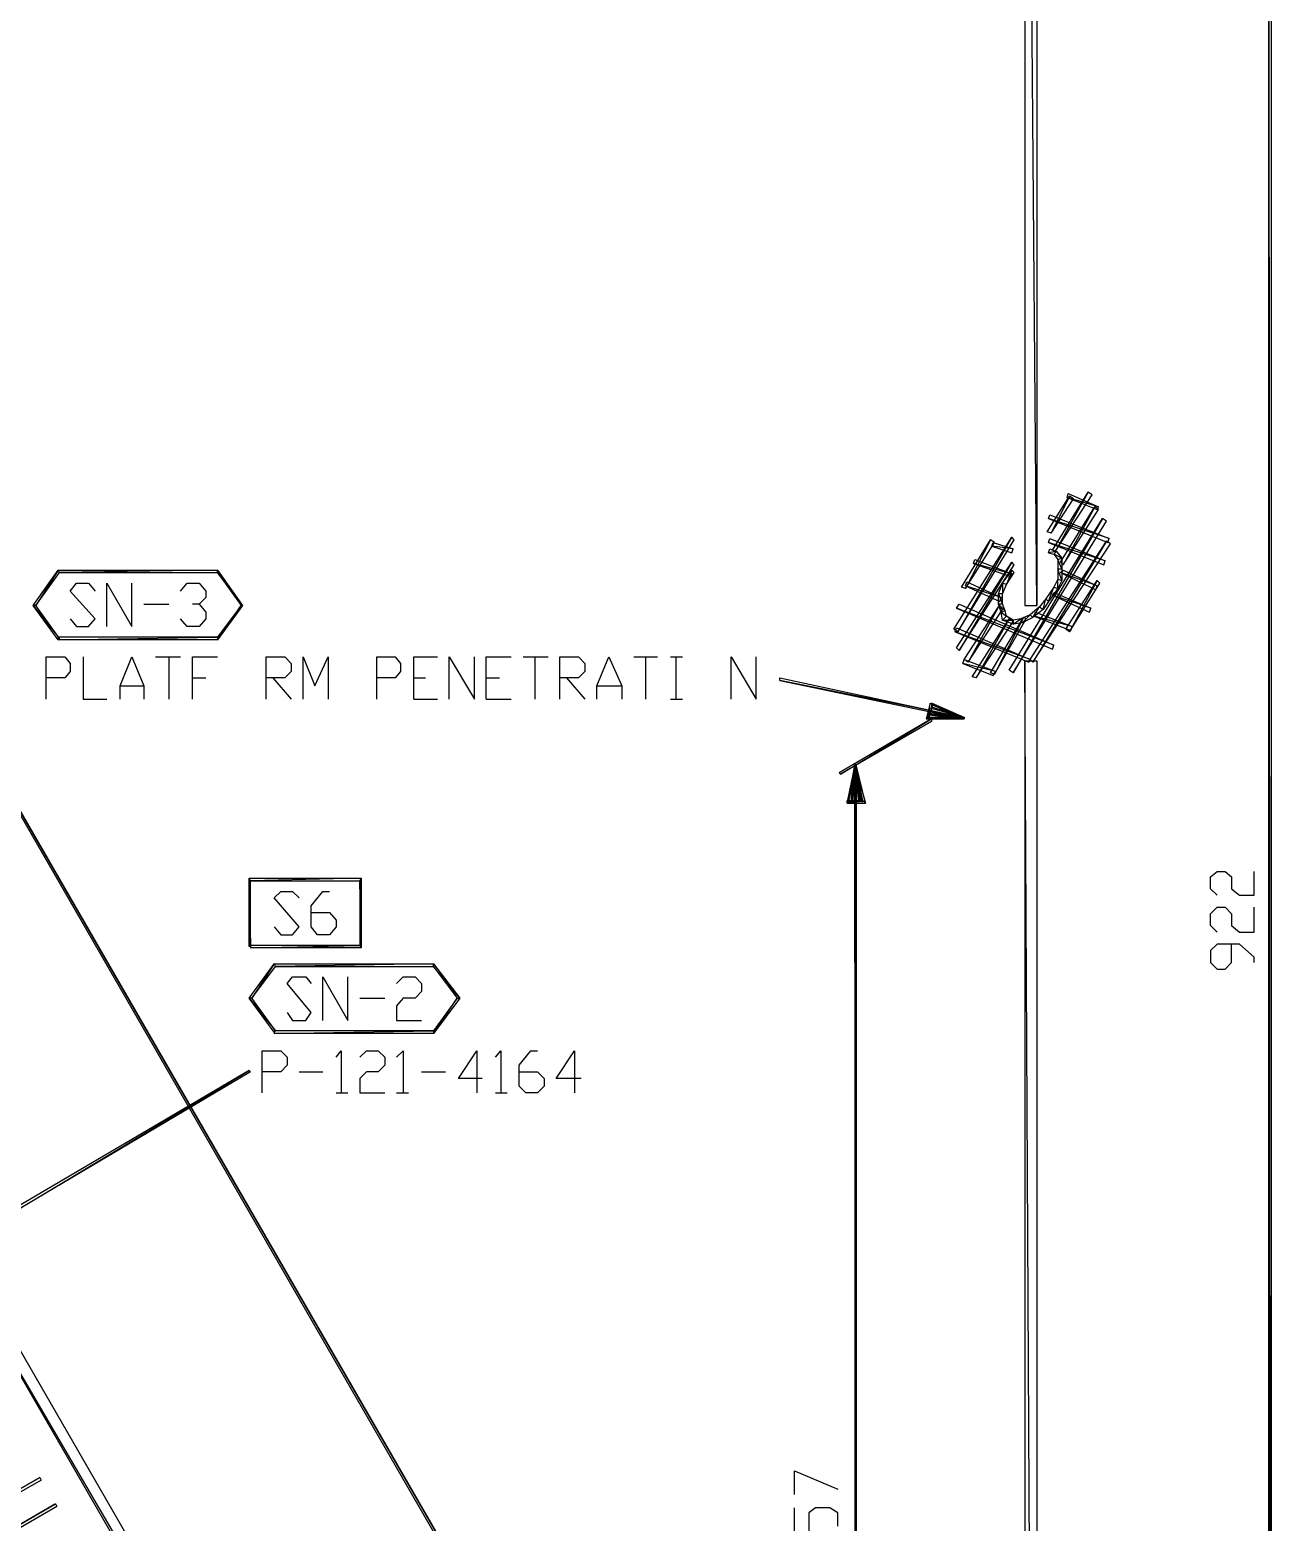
# Model space of a CAD drawing. Header units: millimetres. Extents: x 43 to 784, y -702 to -31.
# Drawn here: x 573.6 to 686.7, y -527.6 to -391.6 of the extents above; entities that cross this region are included whole.
import ezdxf

# ---------------------------------------------------------------- set-up
doc = ezdxf.new("R2010")
doc.units = ezdxf.units.MM
doc.layers.add('PDF_LINES', color=4, linetype='Continuous')

msp = doc.modelspace()

# ---------------------------------------------------------------- linework, layer by layer
at = {"layer": 'PDF_LINES'}
for p, q in [((454.6, -258.28), (686.68, -660.28)), ((454.6, -258.28), (686.68, -660.28)), ((686.44, -660.4), (454.6, -258.28)), ((686.68, -660.28), (454.72, -258.28)), ((686.68, -647.92), (686.44, -293.56)), ((686.44, -293.56), (686.44, -647.92)), ((686.68, -647.92), (686.44, -293.56)), ((686.68, -293.56), (686.68, -647.92)), ((665.32, -444.04), (664.24, -311.44)), ((664.24, -311.44), (664.24, -444.04)), ((665.32, -444.04), (664.24, -311.44)), ((665.32, -311.44), (665.32, -444.04)), ((666.76, -439), (670, -433.72)), ((670, -433.72), (667, -439.12)), ((670, -433.72), (667, -439.12)), ((670.36, -433.96), (670, -433.72)), ((666.28, -437.32), (668.32, -434.08)), ((668.32, -434.08), (666.64, -437.44)), ((668.32, -434.08), (666.64, -437.44)), ((666.64, -437.44), (668.68, -434.32)), ((667, -439.12), (670.36, -433.96)), ((667.48, -440.08), (670.6, -435.04)), ((670.6, -435.04), (667.72, -440.32)), ((670.6, -435.04), (667.72, -440.32)), ((668.08, -434.2), (668.2, -433.84)), ((670.96, -435.04), (668.08, -434.2)), ((668.08, -434.2), (670.84, -435.28)), ((670.96, -435.04), (668.08, -434.2)), ((668.2, -433.84), (670.96, -435.04)), ((668.68, -434.32), (668.32, -434.08)), ((670.96, -435.28), (670.6, -435.04)), ((670.84, -435.28), (670.96, -435.04)), ((662.8, -449.92), (671.32, -436.12)), ((671.32, -436.12), (663.16, -450.16)), ((671.32, -436.12), (663.16, -450.16)), ((663.16, -450.16), (671.68, -436.36)), ((666.4, -436.12), (666.52, -435.76)), ((671.92, -437.92), (666.4, -436.12)), ((666.4, -436.12), (671.8, -438.28)), ((671.92, -437.92), (666.4, -436.12)), ((666.52, -435.76), (671.92, -437.92)), ((667.72, -440.32), (670.96, -435.28)), ((671.68, -436.36), (671.32, -436.12)), ((657.76, -446.2), (663.04, -437.8)), ((663.04, -437.8), (658.12, -446.44)), ((663.04, -437.8), (658.12, -446.44)), ((663.28, -438.04), (663.04, -437.8)), ((666.64, -437.44), (666.28, -437.32)), ((658.12, -446.44), (663.28, -438.04)), ((658.48, -442.36), (661.12, -438.04)), ((661.12, -438.04), (658.84, -442.48)), ((661.12, -438.04), (658.84, -442.48)), ((658.84, -442.48), (661.48, -438.28)), ((661.48, -438.28), (661.12, -438.04)), ((661.24, -438.64), (661.36, -438.28)), ((663.16, -438.88), (661.24, -438.64)), ((661.24, -438.64), (663.04, -439.24)), ((663.16, -438.88), (661.24, -438.64)), ((661.36, -438.28), (663.16, -438.88)), ((663.04, -439.24), (663.16, -438.88)), ((664.72, -448.96), (671.68, -438.16)), ((671.68, -438.16), (664.96, -449.2)), ((671.68, -438.16), (664.96, -449.2)), ((664.96, -449.2), (672.04, -438.4)), ((666.4, -438.28), (666.52, -437.92)), ((671.56, -439.96), (666.4, -438.28)), ((666.4, -438.28), (671.44, -440.32)), ((671.56, -439.96), (666.4, -438.28)), ((666.4, -439.24), (666.52, -438.88)), ((667.12, -439.12), (666.4, -439.24)), ((667.12, -439.12), (666.4, -439.24)), ((666.52, -437.92), (671.56, -439.96)), ((666.52, -438.88), (667.12, -439.12)), ((666.52, -439), (666.52, -439)), ((667, -439.12), (666.76, -439)), ((666.88, -439.36), (667.12, -439.12)), ((666.88, -439.36), (667.12, -439.12)), ((667.12, -439.12), (667.6, -439.72)), ((672.04, -438.4), (671.68, -438.16)), ((671.8, -438.28), (671.92, -437.92)), ((658, -447.88), (663.04, -440.08)), ((663.04, -440.08), (658.24, -448.12)), ((663.04, -440.08), (658.24, -448.12)), ((658.24, -448.12), (663.28, -440.32)), ((659.56, -440.2), (659.68, -439.84)), ((663.04, -441.16), (659.56, -440.2)), ((659.56, -440.2), (662.92, -441.4)), ((663.04, -441.16), (659.56, -440.2)), ((659.68, -439.84), (663.04, -441.16)), ((663.28, -440.32), (663.04, -440.08)), ((666.4, -439.24), (666.88, -439.36)), ((667.6, -439.72), (666.88, -439.36)), ((666.88, -439.36), (667.24, -439.84)), ((667.6, -439.72), (666.88, -439.36)), ((667.24, -439.84), (667.6, -439.72)), ((667.24, -439.84), (667.6, -439.72)), ((667.6, -440.68), (667.24, -439.84)), ((667.24, -439.84), (667.24, -440.68)), ((667.6, -440.68), (667.24, -439.84)), ((667.72, -440.32), (667.48, -440.08)), ((667.6, -439.72), (667.6, -440.68)), ((671.44, -440.32), (671.56, -439.96)), ((573.88, -444.04), (576.16, -440.8)), ((576.16, -440.8), (574.12, -444.04)), ((576.16, -440.8), (574.12, -444.04)), ((574.12, -444.04), (576.28, -441.04)), ((576.28, -441.04), (576.16, -440.8)), ((576.16, -440.8), (590.68, -440.8)), ((576.28, -441.04), (576.16, -440.8)), ((590.68, -440.8), (576.28, -441.04)), ((590.68, -440.8), (576.28, -441.04)), ((576.28, -441.04), (590.68, -441.04)), ((590.68, -441.04), (590.68, -440.8)), ((590.68, -440.8), (592.96, -444.04)), ((590.68, -441.04), (590.68, -440.8)), ((592.96, -444.04), (590.68, -441.04)), ((590.68, -441.04), (592.84, -444.04)), ((592.96, -444.04), (590.68, -441.04)), ((658.84, -442.24), (658.96, -441.88)), ((658.96, -441.88), (662.08, -443.32)), ((662.2, -442), (663.04, -440.8)), ((663.04, -440.8), (662.56, -442.12)), ((663.04, -440.8), (662.56, -442.12)), ((662.56, -442.12), (663.28, -441.04)), ((662.92, -441.4), (663.04, -441.16)), ((663.28, -441.04), (663.04, -440.8)), ((667.24, -441.64), (666.88, -442.36)), ((667.6, -441.76), (667.24, -440.68)), ((667.24, -440.68), (667.24, -441.64)), ((667.6, -441.76), (667.24, -440.68)), ((667.24, -440.68), (667.6, -440.68)), ((667.24, -440.68), (667.6, -440.68)), ((667.24, -442.48), (667.24, -441.64)), ((667.24, -442.48), (667.24, -441.64)), ((667.24, -441.64), (667.6, -441.76)), ((667.24, -441.64), (667.6, -441.76)), ((667.6, -441.76), (667.24, -442.48)), ((667.48, -441.04), (667.72, -440.8)), ((670.84, -442.24), (667.48, -441.04)), ((667.48, -441.04), (670.72, -442.6)), ((670.84, -442.24), (667.48, -441.04)), ((667.6, -440.68), (667.6, -441.76)), ((667.72, -440.8), (670.84, -442.24)), ((667.96, -446.2), (670.84, -441.76)), ((670.84, -441.76), (668.32, -446.44)), ((670.84, -441.76), (668.32, -446.44)), ((671.08, -442), (670.84, -441.76)), ((577.24, -442.72), (577.84, -442)), ((579.52, -445.24), (577.24, -442.72)), ((577.84, -442), (578.92, -442)), ((578.92, -442), (579.52, -442.72)), ((580.6, -445.96), (580.6, -442)), ((580.6, -442), (582.88, -445.96)), ((582.88, -445.96), (582.88, -442)), ((587.32, -442.72), (587.92, -442)), ((587.92, -442), (589, -442)), ((589, -442), (589.6, -442.72)), ((589.6, -442.72), (589.6, -443.32)), ((658.84, -442.48), (658.48, -442.36)), ((662.08, -443.32), (658.84, -442.24)), ((658.84, -442.24), (661.96, -443.68)), ((662.08, -443.32), (658.84, -442.24)), ((661.84, -442.96), (662.2, -442)), ((662.2, -442.96), (661.84, -442.96)), ((662.2, -442.96), (661.84, -442.96)), ((661.84, -442.96), (662.2, -443.92)), ((661.84, -442.96), (662.2, -443.92)), ((661.84, -443.92), (661.84, -442.96)), ((662.56, -442.12), (662.2, -442)), ((662.56, -442.12), (662.2, -442)), ((662.2, -442), (662.2, -442.96)), ((662.2, -442), (662.2, -442.96)), ((662.2, -442.96), (662.56, -442.12)), ((662.2, -443.92), (662.2, -442.96)), ((666.88, -442.36), (666.16, -443.44)), ((666.4, -443.68), (666.88, -442.36)), ((666.4, -443.68), (666.88, -442.36)), ((667.24, -442.48), (666.4, -443.68)), ((666.76, -443.08), (666.88, -442.84)), ((670.24, -444.28), (666.76, -443.08)), ((666.76, -443.08), (670.12, -444.64)), ((670.24, -444.28), (666.76, -443.08)), ((666.88, -442.36), (667.24, -442.48)), ((666.88, -442.36), (667.24, -442.48)), ((666.88, -442.84), (670.24, -444.28)), ((668.32, -446.44), (671.08, -442)), ((670.72, -442.6), (670.84, -442.24)), ((574.12, -444.04), (573.88, -444.04)), ((574.12, -444.04), (573.88, -444.04)), ((573.88, -444.04), (576.28, -447.04)), ((573.88, -444.04), (576.28, -447.04)), ((576.16, -447.16), (573.88, -444.04)), ((576.28, -447.04), (574.12, -444.04)), ((583.96, -443.92), (586.24, -443.92)), ((589, -443.92), (588.4, -443.92)), ((589.6, -443.32), (589, -443.92)), ((589, -443.92), (589.6, -444.64)), ((589.6, -444.64), (589.6, -445.24)), ((590.68, -447.16), (592.84, -444.04)), ((592.84, -444.04), (590.68, -446.92)), ((590.68, -447.16), (592.84, -444.04)), ((592.96, -444.04), (590.68, -447.16)), ((592.84, -444.04), (592.96, -444.04)), ((592.84, -444.04), (592.96, -444.04)), ((658, -444.28), (658.24, -443.92)), ((666.88, -447.64), (658, -444.28)), ((658, -444.28), (666.76, -448)), ((666.88, -447.64), (658, -444.28)), ((658.24, -443.92), (666.88, -447.64)), ((658.72, -448.96), (661.84, -444.16)), ((661.84, -444.16), (659.08, -449.2)), ((661.84, -444.16), (659.08, -449.2)), ((659.08, -449.2), (662.2, -444.4)), ((662.2, -443.92), (661.84, -443.92)), ((662.2, -443.92), (661.84, -443.92)), ((661.84, -443.92), (662.44, -444.52)), ((661.84, -443.92), (662.44, -444.52)), ((662.08, -444.64), (661.84, -443.92)), ((662.2, -444.4), (661.84, -444.16)), ((661.96, -443.68), (662.08, -443.32)), ((662.44, -444.52), (662.08, -444.64)), ((662.44, -444.52), (662.08, -444.64)), ((662.08, -444.64), (662.56, -445)), ((662.08, -444.64), (662.56, -445)), ((662.2, -445.36), (662.08, -444.64)), ((662.44, -444.52), (662.2, -443.92)), ((662.56, -445), (662.44, -444.52)), ((664.24, -444.04), (665.32, -444.04)), ((665.56, -444.16), (664.72, -444.88)), ((664.96, -445.12), (665.56, -444.16)), ((664.96, -445.12), (665.56, -444.16)), ((665.92, -444.4), (664.96, -445.12)), ((665.08, -445), (665.2, -444.64)), ((665.2, -444.64), (668.56, -445.96)), ((666.16, -443.44), (665.56, -444.16)), ((665.56, -444.16), (665.92, -444.4)), ((665.56, -444.16), (665.92, -444.4)), ((665.92, -444.4), (666.16, -443.44)), ((665.92, -444.4), (666.16, -443.44)), ((666.4, -443.68), (665.92, -444.4)), ((666.16, -443.44), (666.4, -443.68)), ((666.16, -443.44), (666.4, -443.68)), ((670.12, -444.64), (670.24, -444.28)), ((577.24, -445.24), (577.84, -445.96)), ((577.84, -445.96), (578.92, -445.96)), ((578.92, -445.96), (579.52, -445.24)), ((587.92, -445.96), (587.32, -445.24)), ((589, -445.96), (587.92, -445.96)), ((589.6, -445.24), (589, -445.96)), ((659.44, -450.52), (662.8, -445.24)), ((662.8, -445.24), (659.8, -450.64)), ((662.8, -445.24), (659.8, -450.64)), ((659.8, -450.64), (663.16, -445.48)), ((661.12, -450.16), (664.12, -445.12)), ((664.12, -445.12), (661.48, -450.28)), ((664.12, -445.12), (661.48, -450.28)), ((661.48, -450.28), (664.36, -445.24)), ((662.56, -445), (662.2, -445.36)), ((662.56, -445), (662.2, -445.36)), ((662.2, -445.36), (663.16, -445.36)), ((662.2, -445.36), (663.16, -445.36)), ((663.16, -445.72), (662.2, -445.36)), ((663.16, -445.36), (662.56, -445)), ((663.16, -445.48), (662.8, -445.24)), ((663.16, -445.72), (663.88, -445.24)), ((663.88, -445.24), (663.16, -445.36)), ((663.16, -445.72), (663.88, -445.24)), ((663.16, -445.36), (663.16, -445.72)), ((663.16, -445.36), (663.16, -445.72)), ((664, -445.6), (663.16, -445.72)), ((664.72, -444.88), (663.88, -445.24)), ((663.88, -445.24), (664, -445.6)), ((663.88, -445.24), (664, -445.6)), ((664, -445.6), (664.72, -444.88)), ((664, -445.6), (664.72, -444.88)), ((664.96, -445.12), (664, -445.6)), ((664.36, -445.24), (664.12, -445.12)), ((664.72, -444.88), (664.96, -445.12)), ((664.72, -444.88), (664.96, -445.12)), ((668.56, -445.96), (665.08, -445)), ((665.08, -445), (668.44, -446.32)), ((668.56, -445.96), (665.08, -445)), ((668.44, -446.32), (668.56, -445.96)), ((576.16, -446.92), (576.16, -447.16)), ((576.16, -447.16), (590.68, -446.92)), ((590.68, -446.92), (576.16, -446.92)), ((576.16, -447.16), (590.68, -446.92)), ((576.28, -447.04), (576.16, -447.16)), ((590.68, -447.16), (576.16, -447.16)), ((590.68, -446.92), (590.68, -447.16)), ((590.68, -446.92), (590.68, -447.16)), ((658.12, -446.44), (657.76, -446.2)), ((657.88, -446.44), (658, -446.08)), ((664.72, -448.96), (657.88, -446.44)), ((657.88, -446.44), (664.6, -449.2)), ((664.72, -448.96), (657.88, -446.44)), ((658, -446.08), (664.72, -448.96)), ((668.32, -446.44), (667.96, -446.2)), ((575.08, -452.56), (575.08, -448.72)), ((575.08, -448.72), (576.76, -448.72)), ((576.76, -448.72), (577.24, -449.32)), ((578.44, -448.72), (578.44, -452.56)), ((581.8, -451.36), (582.88, -448.72)), ((582.88, -448.72), (583.96, -451.36)), ((585.04, -448.72), (587.32, -448.72)), ((586.24, -448.72), (586.24, -452.56)), ((588.4, -452.56), (588.4, -448.72)), ((588.4, -448.72), (590.68, -448.72)), ((595.12, -452.56), (595.12, -448.72)), ((595.12, -448.72), (596.8, -448.72)), ((596.8, -448.72), (597.4, -449.32)), ((598.48, -452.56), (598.48, -448.72)), ((598.48, -448.72), (599.56, -451.36)), ((599.56, -451.36), (600.76, -448.72)), ((600.76, -448.72), (600.76, -452.56)), ((605.2, -452.56), (605.2, -448.72)), ((605.2, -448.72), (606.88, -448.72)), ((606.88, -448.72), (607.36, -449.32)), ((608.56, -452.56), (608.56, -448.72)), ((608.56, -448.72), (610.72, -448.72)), ((611.8, -452.56), (611.8, -448.72)), ((611.8, -448.72), (614.08, -452.56)), ((614.08, -452.56), (614.08, -448.72)), ((615.16, -452.56), (615.16, -448.72)), ((615.16, -448.72), (617.44, -448.72)), ((618.52, -448.72), (620.8, -448.72)), ((619.6, -448.72), (619.6, -452.56)), ((621.88, -452.56), (621.88, -448.72)), ((621.88, -448.72), (623.56, -448.72)), ((623.56, -448.72), (624.16, -449.32)), ((625.24, -451.36), (626.32, -448.72)), ((626.32, -448.72), (627.52, -451.36)), ((628.6, -448.72), (630.76, -448.72)), ((629.68, -448.72), (629.68, -452.56)), ((631.96, -448.72), (633.04, -448.72)), ((632.44, -448.72), (632.44, -452.56)), ((637.48, -452.56), (637.48, -448.72)), ((637.48, -448.72), (639.76, -452.56)), ((639.76, -452.56), (639.76, -448.72)), ((658.24, -448.12), (658, -447.88)), ((666.76, -448), (666.88, -447.64)), ((577.24, -450.04), (576.76, -450.64)), ((577.24, -449.32), (577.24, -450.04)), ((597.4, -450.04), (596.8, -450.64)), ((597.4, -449.32), (597.4, -450.04)), ((607.36, -450.04), (606.88, -450.64)), ((607.36, -449.32), (607.36, -450.04)), ((624.16, -450.04), (623.56, -450.64)), ((624.16, -449.32), (624.16, -450.04)), ((658.6, -449.32), (658.72, -448.96)), ((661.6, -450.04), (658.6, -449.32)), ((658.6, -449.32), (661.36, -450.4)), ((661.6, -450.04), (658.6, -449.32)), ((659.08, -449.2), (658.72, -448.96)), ((658.72, -448.96), (661.6, -450.04)), ((661.36, -450.4), (661.6, -450.04)), ((663.16, -450.16), (662.8, -449.92)), ((665.32, -660.4), (664.24, -449.08)), ((664.24, -449.08), (664.24, -660.4)), ((665.32, -660.4), (664.24, -449.08)), ((664.24, -449.08), (665.32, -449.08)), ((664.6, -449.2), (664.72, -448.96)), ((664.96, -449.2), (664.72, -448.96)), ((665.32, -449.08), (665.32, -660.4)), ((576.76, -450.64), (575.08, -450.64)), ((581.8, -452.56), (581.8, -451.36)), ((581.8, -451.36), (583.96, -451.36)), ((583.96, -451.36), (583.96, -452.56)), ((588.4, -450.64), (589.6, -450.64)), ((596.8, -450.64), (595.12, -450.64)), ((595.72, -450.64), (597.4, -452.56)), ((606.88, -450.64), (605.2, -450.64)), ((608.56, -450.64), (609.64, -450.64)), ((615.16, -450.64), (616.36, -450.64)), ((623.56, -450.64), (621.88, -450.64)), ((622.48, -450.64), (624.16, -452.56)), ((625.24, -452.56), (625.24, -451.36)), ((625.24, -451.36), (627.52, -451.36)), ((627.52, -451.36), (627.52, -452.56)), ((641.92, -450.88), (641.92, -450.64)), ((641.92, -450.64), (658.72, -454.24)), ((658.72, -454.24), (641.92, -450.88)), ((641.92, -450.88), (658.72, -454.36)), ((658.72, -454.24), (641.92, -450.88)), ((659.8, -450.64), (659.44, -450.52)), ((661.48, -450.28), (661.12, -450.16)), ((578.44, -452.56), (580.6, -452.56)), ((608.56, -452.56), (610.72, -452.56)), ((615.16, -452.56), (617.44, -452.56)), ((631.96, -452.56), (633.04, -452.56)), ((655.6, -452.92), (655.24, -454.36)), ((655.36, -454.24), (655.36, -454)), ((655.36, -454), (658.72, -454.24)), ((655.48, -454.24), (655.6, -452.92)), ((655.48, -454.24), (655.6, -452.92)), ((655.84, -453.04), (655.48, -454.24)), ((655.6, -453.4), (655.48, -453.64)), ((655.48, -453.64), (658.72, -454.24)), ((655.48, -453.64), (658.72, -454.24)), ((658.72, -454.36), (655.48, -453.64)), ((655.48, -453.88), (655.6, -453.64)), ((655.48, -454), (655.48, -453.88)), ((655.48, -453.88), (658.72, -454.24)), ((658.72, -454.24), (655.48, -453.88)), ((655.48, -453.88), (658.72, -454.36)), ((658.72, -454.24), (655.48, -453.88)), ((658.72, -454.24), (655.48, -454)), ((655.48, -454), (658.72, -454.36)), ((658.72, -454.24), (655.48, -454)), ((655.6, -452.92), (655.84, -453.04)), ((658.72, -454.24), (655.6, -453.4)), ((655.6, -453.64), (658.72, -454.24)), ((655.72, -452.92), (655.72, -453.04)), ((658.72, -454.24), (655.72, -452.92)), ((655.72, -452.92), (655.72, -453.04)), ((658.72, -454.24), (655.72, -452.92)), ((655.72, -453.04), (658.72, -454.24)), ((655.72, -453.04), (658.72, -454.24)), ((658.6, -454.36), (655.72, -453.04)), ((655.72, -453.04), (658.72, -454.24)), ((655.72, -453.04), (658.72, -454.24)), ((658.6, -454.36), (655.72, -453.04)), ((655.72, -453.04), (655.72, -453.28)), ((658.72, -454.24), (655.72, -453.04)), ((655.72, -453.28), (658.72, -454.24)), ((655.72, -453.28), (658.72, -454.24)), ((658.6, -454.36), (655.72, -453.28)), ((655.72, -454.36), (647.32, -459.28)), ((647.44, -459.4), (655.72, -454.36)), ((647.44, -459.4), (655.72, -454.36)), ((655.72, -454.6), (647.44, -459.4)), ((658.72, -454.24), (655.24, -454.36)), ((658.72, -454.24), (655.24, -454.36)), ((655.24, -454.36), (655.48, -454.24)), ((655.24, -454.36), (655.48, -454.24)), ((655.24, -454.36), (658.72, -454.36)), ((658.72, -454.24), (655.36, -454.24)), ((655.36, -454.24), (658.72, -454.36)), ((658.72, -454.24), (655.36, -454.24)), ((655.48, -454.24), (658.72, -454.24)), ((655.72, -454.36), (655.72, -454.6)), ((658.72, -454.24), (658.6, -454.36)), ((658.72, -454.24), (658.6, -454.36)), ((658.72, -454.24), (658.6, -454.36)), ((658.72, -454.36), (658.72, -454.24)), ((658.72, -454.36), (658.72, -454.24)), ((658.72, -454.36), (658.72, -454.24)), ((658.72, -454.24), (658.72, -454.36)), ((658.72, -454.36), (658.72, -454.24)), ((658.72, -454.36), (658.72, -454.24)), ((647.32, -459.28), (647.44, -459.4)), ((648.76, -458.56), (648.04, -461.92)), ((648.16, -461.92), (648.76, -458.56)), ((648.16, -461.92), (648.76, -458.56)), ((648.88, -458.56), (648.16, -461.92)), ((648.76, -458.56), (648.16, -461.92)), ((648.4, -461.92), (648.76, -458.56)), ((648.4, -461.92), (648.76, -458.56)), ((648.88, -458.56), (648.4, -461.92)), ((648.76, -458.56), (648.4, -461.92)), ((648.52, -461.92), (648.76, -458.56)), ((648.52, -461.92), (648.76, -458.56)), ((648.88, -458.56), (648.52, -461.92)), ((648.76, -458.56), (648.52, -461.92)), ((648.76, -458.56), (648.88, -458.56)), ((648.88, -458.56), (648.76, -458.56)), ((648.76, -458.56), (649.72, -462.04)), ((648.76, -458.56), (649.72, -462.04)), ((649.48, -461.8), (648.76, -458.56)), ((648.76, -458.56), (648.88, -458.56)), ((648.88, -458.56), (648.76, -458.56)), ((648.76, -458.56), (649.48, -461.92)), ((648.76, -458.56), (649.48, -461.92)), ((649.36, -461.92), (648.76, -458.56)), ((648.76, -458.56), (648.88, -458.56)), ((648.88, -458.56), (648.76, -458.56)), ((648.76, -458.56), (649.24, -461.92)), ((648.76, -458.56), (649.24, -461.92)), ((649.12, -461.92), (648.76, -458.56)), ((648.76, -461.92), (648.76, -458.56)), ((648.76, -461.92), (648.76, -458.56)), ((648.76, -458.56), (648.88, -458.56)), ((648.88, -458.56), (648.76, -461.92)), ((648.88, -458.56), (648.76, -458.56)), ((648.76, -458.56), (649.12, -461.92)), ((648.76, -458.56), (649.12, -461.92)), ((648.88, -461.92), (648.76, -458.56)), ((648.88, -682.12), (648.76, -458.56)), ((648.76, -458.56), (648.76, -682.12)), ((648.88, -682.12), (648.76, -458.56)), ((648.76, -458.56), (648.88, -458.56)), ((649.72, -462.04), (648.88, -458.56)), ((649.48, -461.92), (648.88, -458.56)), ((649.24, -461.92), (648.88, -458.56)), ((649.12, -461.92), (648.88, -458.56)), ((648.88, -458.56), (648.88, -682.12)), ((649.48, -461.8), (648.04, -462.04)), ((649.48, -461.8), (648.04, -462.04)), ((648.04, -462.04), (648.04, -461.8)), ((648.04, -461.8), (649.48, -461.8)), ((648.04, -461.92), (648.16, -461.92)), ((648.04, -462.04), (649.72, -462.04)), ((648.16, -461.92), (648.4, -461.92)), ((648.4, -461.92), (648.52, -461.92)), ((648.52, -461.92), (648.76, -461.92)), ((649.12, -461.92), (648.88, -461.92)), ((649.24, -461.92), (649.12, -461.92)), ((649.48, -461.92), (649.36, -461.92)), ((649.72, -462.04), (649.48, -461.8)), ((649.72, -462.04), (649.48, -461.8)), ((593.68, -469.12), (593.56, -468.88)), ((593.56, -468.88), (603.76, -468.88)), ((593.68, -469.12), (593.56, -468.88)), ((593.56, -468.88), (593.68, -475.12)), ((593.56, -468.88), (593.68, -475.12)), ((593.56, -475.12), (593.56, -468.88)), ((603.76, -468.88), (593.68, -469.12)), ((603.76, -468.88), (593.68, -469.12)), ((593.68, -469.12), (603.64, -469.12)), ((593.68, -475.12), (593.68, -469.12)), ((603.64, -469.12), (603.76, -468.88)), ((603.64, -469.12), (603.76, -468.88)), ((603.76, -475.24), (603.64, -469.12)), ((603.64, -469.12), (603.64, -475)), ((603.76, -475.24), (603.64, -469.12)), ((603.76, -468.88), (603.76, -475.24)), ((681.16, -468.76), (681.76, -468.28)), ((681.16, -469.84), (681.16, -468.76)), ((681.76, -468.28), (682.48, -468.28)), ((682.48, -468.28), (683.08, -468.76)), ((683.08, -468.76), (683.08, -469.84)), ((685.12, -470.44), (685.12, -468.28)), ((595.84, -470.68), (596.44, -470.08)), ((596.44, -470.08), (597.52, -470.08)), ((597.52, -470.08), (598.12, -470.68)), ((599.2, -471.4), (600.28, -470.08)), ((600.28, -470.08), (600.88, -470.08)), ((681.76, -470.44), (681.16, -469.84)), ((683.08, -469.84), (683.8, -470.44)), ((683.8, -470.44), (685.12, -470.44)), ((598.12, -473.32), (595.84, -470.68)), ((599.2, -473.32), (599.2, -471.4)), ((681.16, -472.12), (681.76, -471.52)), ((681.76, -471.52), (682.48, -471.52)), ((682.48, -471.52), (683.08, -472.12)), ((685.12, -473.8), (685.12, -471.52)), ((599.2, -472), (600.88, -472)), ((600.88, -472), (601.48, -472.72)), ((601.48, -472.72), (601.48, -473.32)), ((681.16, -473.2), (681.16, -472.12)), ((681.76, -473.8), (681.16, -473.2)), ((683.08, -472.12), (683.08, -473.2)), ((683.08, -473.2), (683.8, -473.8)), ((595.84, -473.32), (596.44, -474.04)), ((596.44, -474.04), (597.52, -474.04)), ((597.52, -474.04), (598.12, -473.32)), ((599.8, -474.04), (599.2, -473.32)), ((600.88, -474.04), (599.8, -474.04)), ((601.48, -473.32), (600.88, -474.04)), ((683.8, -473.8), (685.12, -473.8)), ((593.68, -475.12), (593.56, -475.12)), ((593.68, -475), (593.68, -475.24)), ((593.68, -475.24), (603.64, -475)), ((603.64, -475), (593.68, -475)), ((593.68, -475.24), (603.64, -475)), ((603.76, -475.24), (593.68, -475.24)), ((603.64, -475), (603.76, -475.24)), ((603.64, -475), (603.76, -475.24)), ((681.76, -474.88), (681.16, -475.48)), ((681.16, -475.48), (681.16, -476.56)), ((683.8, -474.88), (681.76, -474.88)), ((683.08, -476.56), (683.08, -474.88)), ((685.12, -476.08), (683.8, -474.88)), ((593.56, -479.8), (595.84, -476.68)), ((595.84, -476.68), (593.8, -479.8)), ((595.84, -476.68), (593.8, -479.8)), ((593.8, -479.8), (595.96, -476.92)), ((595.96, -476.92), (595.84, -476.68)), ((595.84, -476.68), (610.36, -476.68)), ((595.96, -476.92), (595.84, -476.68)), ((610.36, -476.68), (595.96, -476.92)), ((610.36, -476.68), (595.96, -476.92)), ((595.96, -476.92), (610.36, -476.92)), ((610.36, -476.92), (610.36, -476.68)), ((610.36, -476.68), (612.76, -479.8)), ((610.36, -476.92), (610.36, -476.68)), ((612.76, -479.8), (610.36, -476.92)), ((610.36, -476.92), (612.52, -479.8)), ((612.76, -479.8), (610.36, -476.92)), ((681.16, -476.56), (681.76, -477.16)), ((681.76, -477.16), (682.48, -477.16)), ((682.48, -477.16), (683.08, -476.56)), ((685.12, -476.56), (685.12, -476.08)), ((597.04, -478.48), (597.52, -477.88)), ((599.2, -481.12), (597.04, -478.48)), ((597.52, -477.88), (598.72, -477.88)), ((598.72, -477.88), (599.2, -478.48)), ((600.28, -481.84), (600.28, -477.88)), ((600.28, -477.88), (602.56, -481.84)), ((602.56, -481.84), (602.56, -477.88)), ((607, -478.48), (607.6, -477.88)), ((607.6, -477.88), (608.68, -477.88)), ((608.68, -477.88), (609.28, -478.48)), ((609.28, -478.48), (609.28, -479.2)), ((593.8, -479.8), (593.56, -479.8)), ((593.8, -479.8), (593.56, -479.8)), ((593.56, -479.8), (595.96, -482.8)), ((593.56, -479.8), (595.96, -482.8)), ((595.84, -482.92), (593.56, -479.8)), ((595.96, -482.8), (593.8, -479.8)), ((603.64, -479.8), (605.92, -479.8)), ((607.6, -479.8), (607, -480.52)), ((608.68, -479.8), (607.6, -479.8)), ((609.28, -479.2), (608.68, -479.8)), ((610.36, -483.04), (612.52, -479.8)), ((612.52, -479.8), (610.36, -482.8)), ((610.36, -483.04), (612.52, -479.8)), ((612.76, -479.8), (610.36, -483.04)), ((612.52, -479.8), (612.76, -479.8)), ((612.52, -479.8), (612.76, -479.8)), ((597.04, -481.12), (597.52, -481.84)), ((598.72, -481.84), (599.2, -481.12)), ((607, -480.52), (607, -481.84)), ((597.52, -481.84), (598.72, -481.84)), ((607, -481.84), (609.28, -481.84)), ((595.84, -482.8), (595.84, -483.04)), ((595.84, -483.04), (610.36, -482.8)), ((610.36, -482.8), (595.84, -482.8)), ((595.84, -483.04), (610.36, -482.8)), ((595.96, -482.8), (595.84, -482.92)), ((610.36, -483.04), (595.84, -483.04)), ((610.36, -482.8), (610.36, -483.04)), ((610.36, -482.8), (610.36, -483.04)), ((594.76, -488.44), (594.76, -484.6)), ((594.76, -484.6), (596.44, -484.6)), ((596.44, -484.6), (597.04, -485.2)), ((597.04, -485.2), (597.04, -485.92)), ((601.48, -485.2), (601.96, -484.6)), ((601.96, -484.6), (601.96, -488.44)), ((603.64, -485.2), (604.24, -484.6)), ((604.24, -484.6), (605.32, -484.6)), ((605.32, -484.6), (605.92, -485.2)), ((605.92, -485.2), (605.92, -485.92)), ((607, -485.2), (607.6, -484.6)), ((607.6, -484.6), (607.6, -488.44)), ((612.64, -487.12), (614.32, -484.6)), ((614.32, -484.6), (614.32, -488.44)), ((616, -485.2), (616.48, -484.6)), ((616.48, -484.6), (616.48, -488.44)), ((618.16, -485.92), (619.24, -484.6)), ((619.24, -484.6), (619.84, -484.6)), ((621.52, -487.12), (623.2, -484.6)), ((623.2, -484.6), (623.2, -488.44)), ((593.56, -486.4), (569.08, -500.8)), ((569.2, -501.04), (593.56, -486.4)), ((569.2, -501.04), (593.56, -486.4)), ((593.68, -486.52), (569.2, -501.04)), ((593.56, -486.4), (593.68, -486.52)), ((596.44, -486.52), (594.76, -486.52)), ((597.04, -485.92), (596.44, -486.52)), ((598.12, -486.52), (600.28, -486.52)), ((604.24, -486.52), (603.64, -487.12)), ((605.32, -486.52), (604.24, -486.52)), ((605.92, -485.92), (605.32, -486.52)), ((609.28, -486.52), (611.44, -486.52)), ((618.16, -487.84), (618.16, -485.92)), ((618.16, -486.52), (619.84, -486.52)), ((619.84, -486.52), (620.44, -487.12)), ((603.64, -487.12), (603.64, -488.44)), ((614.8, -487.12), (612.64, -487.12)), ((618.76, -488.44), (618.16, -487.84)), ((620.44, -487.84), (619.84, -488.44)), ((620.44, -487.12), (620.44, -487.84)), ((623.8, -487.12), (621.52, -487.12)), ((601.48, -488.44), (602.56, -488.44)), ((603.64, -488.44), (605.92, -488.44)), ((607, -488.44), (608.08, -488.44)), ((616, -488.44), (617.08, -488.44)), ((619.84, -488.44), (618.76, -488.44)), ((566.08, -502.72), (659.2, -661.72)), ((566.08, -502.72), (659.2, -661.72)), ((658.24, -662.32), (566.08, -502.72)), ((659.2, -661.72), (567.04, -502.12)), ((574.48, -523.48), (490.24, -572.2)), ((490.36, -572.32), (574.48, -523.48)), ((490.36, -572.32), (574.48, -523.48)), ((574.48, -523.48), (574.6, -523.72)), ((643.24, -525.04), (643.24, -522.88)), ((643.24, -522.88), (647.2, -524.56)), ((574.6, -523.72), (490.36, -572.32)), ((493.12, -574), (575.92, -525.88)), ((575.92, -525.88), (493.12, -573.88)), ((493.12, -574), (575.92, -525.88)), ((576.04, -526.12), (493.12, -574)), ((575.92, -525.88), (576.04, -526.12)), ((643.24, -528.4), (643.24, -526.24)), ((645.16, -526.24), (644.56, -526.72)), ((646.48, -526.24), (645.16, -526.24)), ((647.2, -526.72), (646.48, -526.24)), ((644.56, -526.72), (644.56, -528.4)), ((647.2, -527.92), (647.2, -526.72))]:
    msp.add_line(p, q, dxfattribs=at)

doc.saveas('drawing.dxf')
